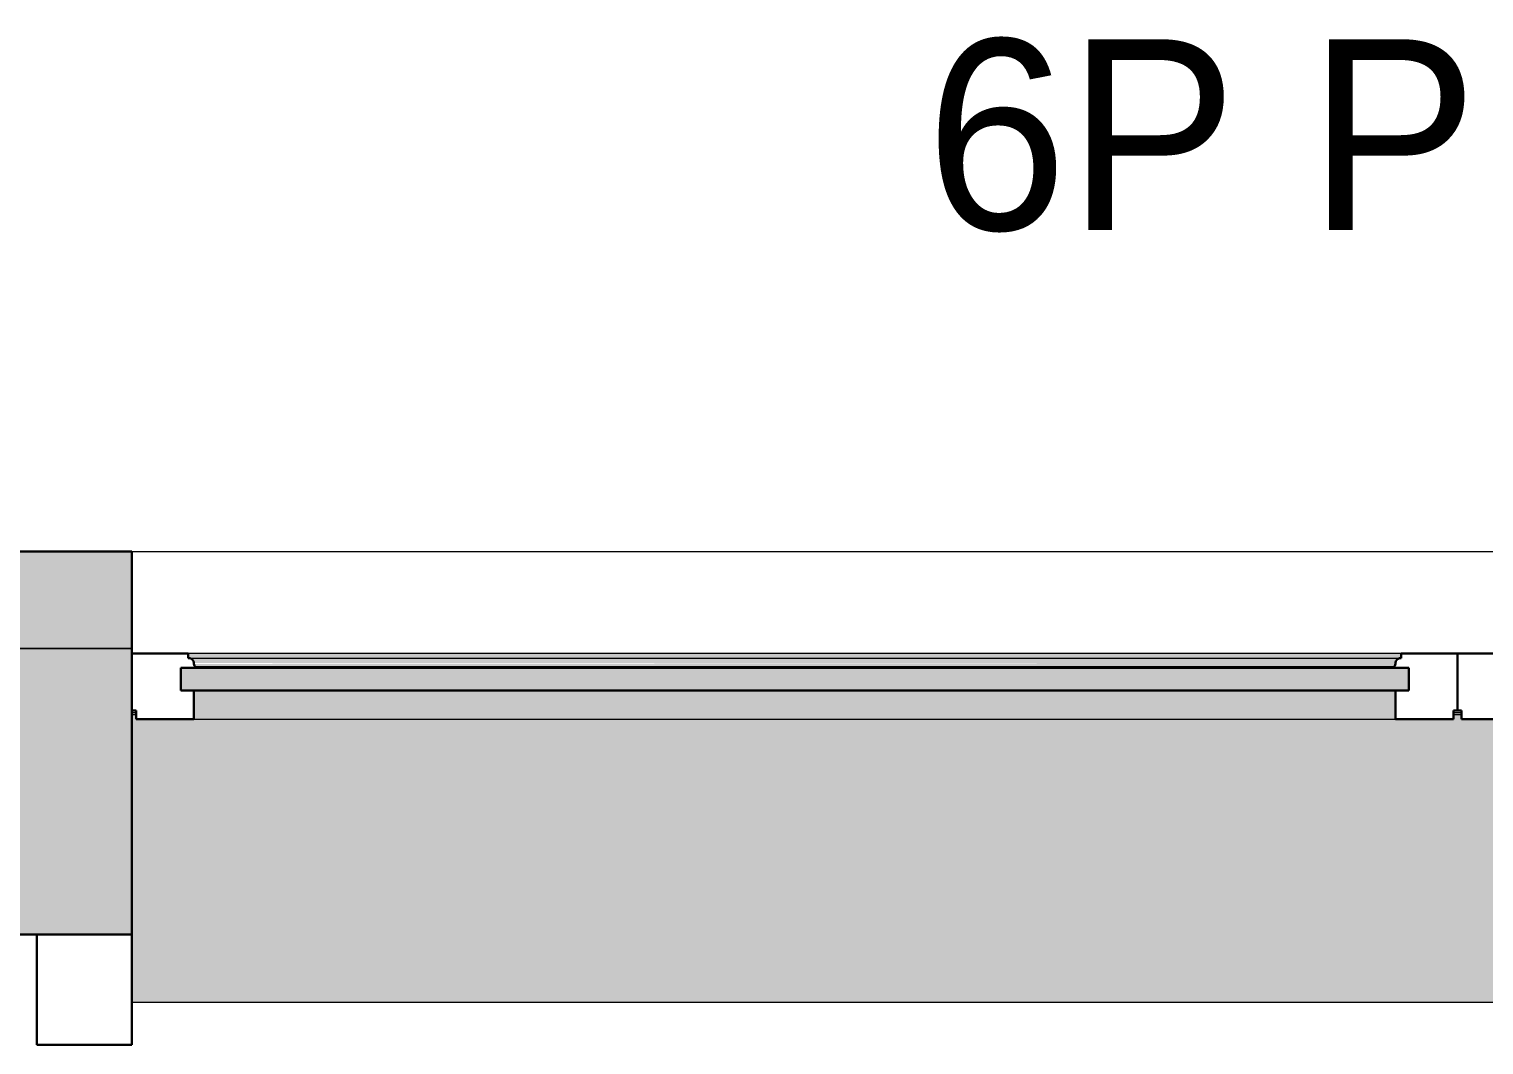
# Model space of a CAD drawing. Header units: millimetres. Extents: x 155927 to 317870, y -36033 to 97293.
# Drawn here: x 199801 to 201329, y 8852 to 9918 of the extents above; entities that cross this region are included whole.
import ezdxf

# ---------------------------------------------------------------- set-up
doc = ezdxf.new("R2010")
doc.units = ezdxf.units.MM
doc.header["$MEASUREMENT"] = 0
for name, color, linetype, lineweight in [('A-AREA-IDEN', 7, 'CONTINUOUS', 9), ('A-GLAZ', 7, 'CONTINUOUS', 9), ('A-WALL', 7, 'CONTINUOUS', 9), ('A-WALL-PATT', 7, 'CONTINUOUS', 9), ('I-WALL', 7, 'CONTINUOUS', 9)]:
    doc.layers.add(name, color=color, linetype=linetype, lineweight=lineweight)
doc.styles.add('Century Gothic', font='GOTHIC.TTF', dxfattribs={"height": 200})

msp = doc.modelspace()

# ---------------------------------------------------------------- hatches: boundary and pattern name
at = {"layer": 'A-GLAZ'}
for points in [[(201237.8, 9257.5), (201241.6, 9257.5), (201241.6, 9262.5), (199968, 9262.5), (199968, 9257.5), (201235.8, 9257.5)], [(200981.4, 9223.6), (201249.6, 9223.6), (201249.6, 9247.5), (199960.1, 9247.5), (199960.1, 9223.6)], [(201235.8, 9252.6), (201237.6, 9256.2), (201237.8, 9257.5), (199970.9, 9257), (199973.6, 9253.9), (199974.3, 9252.6), (201235.4, 9252.6)], [(200981.4, 9248.6), (201234.4, 9248.6), (201235.6, 9252.6), (199974, 9251.5), (199975.3, 9248.6)], [(201234.4, 9247.5), (201234.4, 9248.6), (200981.4, 9247.5)], [(201235.6, 9193.6), (201235.6, 9223.6), (199974, 9223.6), (199974, 9193.6), (200981.4, 9193.6)], [(202692.8, 8896.6), (202692.8, 9198.3), (202688.5, 9198.3), (202688.5, 9193.6), (201305.2, 9193.6), (201305.2, 9198.3), (201296.5, 9198.3), (201296.5, 9193.6), (199913.2, 9193.6), (199913.2, 9198.3), (199908.8, 9198.3), (199908.8, 8896.6), (202184.3, 8896.6)]]:
    msp.add_hatch(color=256, dxfattribs=at).paths.add_polyline_path(points, flags=0)
h = msp.add_hatch(color=256, dxfattribs=at)
h.paths.add_polyline_path([(199972.4, 9255.8), (199969.6, 9257.5), (199970.9, 9256.4), (199972, 9255.9)], flags=0)
h.paths.add_polyline_path([(201364.4, 9255.8), (201361.6, 9257.5), (201362.9, 9256.4), (201364, 9255.9)], flags=0)
h = msp.add_hatch(color=256, dxfattribs=at)
h.paths.add_polyline_path([(202692.8, 9198.3), (202692.8, 9200.4), (202688.5, 9200.4), (202688.5, 9198.3)], flags=0)
h.paths.add_polyline_path([(201296.5, 9198.3), (201305.2, 9198.7), (201305.2, 9200.4), (201296.5, 9200.4), (201296.5, 9198.7)], flags=0)
h.paths.add_polyline_path([(199908.8, 9198.3), (199913.2, 9198.3), (199913.2, 9200.4), (199908.8, 9200.4)], flags=0)
at = {"layer": 'A-WALL-PATT'}
h = msp.add_hatch(color=256, dxfattribs=at)
h.paths.add_polyline_path([(206283.8, 9267.6), (206283.8, 9369.6), (202692.8, 9369.6), (202692.8, 9267.6), (205793, 9267.6)], flags=0)
h.paths.add_polyline_path([(199908.8, 9267.6), (199908.8, 9369.6), (197042.8, 9369.6), (197042.8, 9267.6), (199778.5, 9267.6)], flags=0)
h = msp.add_hatch(color=256, dxfattribs=at)
h.paths.add_polyline_path([(231130.8, 8967.6), (231130.8, 9267.6), (228942.8, 9267.6), (228942.8, 8967.6), (229850.8, 8967.6)], flags=0)
h.paths.add_polyline_path([(224437.8, 8967.6), (224658.8, 8967.6), (224658.8, 9267.6), (221442.8, 9267.6), (221442.8, 8967.6), (223836.3, 8967.6)], flags=0)
h.paths.add_polyline_path([(217158.8, 8967.6), (217158.8, 9267.6), (215617.8, 9267.6), (215617.8, 8967.6), (216619, 8967.6)], flags=0)
h.paths.add_polyline_path([(213983.8, 8967.6), (213983.8, 9267.6), (212817.8, 9267.6), (212817.8, 8967.6), (213010.3, 8967.6)], flags=0)
h.paths.add_polyline_path([(205793, 8967.6), (206283.8, 8967.6), (206283.8, 9267.6), (202692.8, 9267.6), (202692.8, 8967.6), (204590.1, 8967.6)], flags=0)
h.paths.add_polyline_path([(199778.5, 8967.6), (199908.8, 8967.6), (199908.8, 9267.6), (197042.8, 9267.6), (197042.8, 8967.6), (198575.7, 8967.6)], flags=0)

# ---------------------------------------------------------------- linework, layer by layer
at = {"layer": 'A-GLAZ', "lineweight": 30}
for p, q in [((199968, 9262.5), (199908.8, 9262.5)), ((199968, 9257.5), (199968, 9262.5)), ((201241.6, 9262.5), (201241.6, 9257.5)), ((201300.8, 9262.5), (201241.6, 9262.5)), ((201300.8, 9202.6), (201300.8, 9262.5)), ((201360, 9262.5), (201300.8, 9262.5)), ((201300.8, 9262.5), (201300.8, 9202.6)), ((201249.6, 9247.5), (199960.1, 9247.5)), ((199960.1, 9247.5), (199960.1, 9223.6)), ((199960.1, 9223.6), (199960.1, 9247.5)), ((199960.1, 9247.5), (199975.3, 9247.5)), ((199969.6, 9257.5), (199968, 9257.5)), ((199975.3, 9247.5), (199975.3, 9248.6)), ((201234.4, 9248.6), (201234.4, 9247.5)), ((201234.4, 9247.5), (201249.6, 9247.5)), ((201241.6, 9257.5), (201240.1, 9257.5)), ((201249.6, 9223.6), (201249.6, 9247.5)), ((201249.6, 9247.5), (201249.6, 9223.6)), ((199960.1, 9223.6), (201249.6, 9223.6)), ((199974, 9223.6), (199960.1, 9223.6)), ((199974, 9193.6), (199974, 9223.6)), ((201249.6, 9223.6), (201235.6, 9223.6)), ((201235.6, 9223.6), (201235.6, 9193.6)), ((199908.8, 9202.6), (199913.2, 9202.6)), ((199913.2, 9202.6), (199913.2, 9193.6)), ((201296.5, 9193.6), (201296.5, 9202.6)), ((201296.5, 9202.6), (201300.8, 9202.6)), ((201300.8, 9202.6), (201305.2, 9202.6)), ((201305.2, 9202.6), (201305.2, 9193.6)), ((199913.2, 9193.6), (199974, 9193.6)), ((201235.6, 9193.6), (201296.5, 9193.6)), ((201305.2, 9193.6), (201366, 9193.6)), ((199808.8, 8967.6), (199808.8, 8851.6)), ((199908.8, 8851.6), (199908.8, 8967.6)), ((199808.8, 8851.6), (199908.8, 8851.6))]:
    msp.add_line(p, q, dxfattribs=at)
at = {"layer": 'A-GLAZ'}
for p, q in [((201241.6, 9262.5), (199968, 9262.5)), ((199968, 9257.5), (199969.6, 9257.5)), ((199969.6, 9257.5), (201240.1, 9257.5)), ((199975.3, 9248.6), (201234.4, 9248.6)), ((201240.1, 9257.5), (201241.6, 9257.5)), ((199908.8, 9200.4), (199913.2, 9200.4)), ((199908.8, 9198.3), (199913.2, 9198.3)), ((201296.5, 9200.4), (201305.2, 9200.4)), ((201296.5, 9198.3), (201305.2, 9198.3)), ((199974, 9193.6), (201235.6, 9193.6)), ((199908.8, 8896.6), (202692.8, 8896.6))]:
    msp.add_line(p, q, dxfattribs=at)
at = {"layer": 'A-GLAZ', "lineweight": 30}
for centre, radius, start, end in [((199968.5, 9252.2), 5.36, 3.4261, 78.0476), ((199981.2, 9253), 7.4, 183.4261, 216.5739), ((201228.5, 9253), 7.4, 323.4261, 356.5739), ((201241.2, 9252.2), 5.36, 101.9524, 176.5739)]:
    msp.add_arc(centre, radius, start, end, dxfattribs=at)
at = {"layer": 'A-GLAZ'}
for points, knots in [([(199972, 9256.2), (199971.9, 9256.4), (199971.5, 9256.7), (199970.7, 9257.2), (199970, 9257.4), (199969.6, 9257.5)], [-0.4, -0.4, -0.4, -0.4, -0.3, -0.2, 0, 0, 0, 0]), ([(199973.8, 9252.6), (199973.8, 9253), (199973.7, 9253.7), (199973.3, 9254.6), (199973.1, 9255), (199973, 9255.2)], [-1, -1, -1, -1, -0.8, -0.7, -0.6, -0.6, -0.6, -0.6]), ([(201236.7, 9255.2), (201236.6, 9255), (201236.4, 9254.6), (201236, 9253.7), (201235.9, 9253), (201235.8, 9252.6)], [0.6, 0.6, 0.6, 0.6, 0.7, 0.8, 1, 1, 1, 1]), ([(201240.1, 9257.5), (201239.6, 9257.4), (201239, 9257.2), (201238.2, 9256.7), (201237.8, 9256.4), (201237.6, 9256.2)], [0, 0, 0, 0, 0.2, 0.3, 0.4, 0.4, 0.4, 0.4])]:
    msp.add_open_spline(points, degree=3, knots=knots, dxfattribs=at)
for points in [[(199975.3, 9248.6), (199975, 9249), (199974.7, 9249.4), (199974.5, 9249.8)], [(201235.1, 9249.8), (201234.9, 9249.4), (201234.7, 9249), (201234.4, 9248.6)]]:
    msp.add_open_spline(points, degree=3, dxfattribs=at)
at = {"layer": 'A-WALL'}
msp.add_line((199908.8, 9267.6), (197042.8, 9267.6), dxfattribs=at)
at = {"layer": 'A-WALL', "lineweight": 30}
for p, q in [((199908.8, 8967.6), (199908.8, 9267.6)), ((197042.8, 8967.6), (199908.8, 8967.6))]:
    msp.add_line(p, q, dxfattribs=at)
at = {"layer": 'I-WALL', "lineweight": 30}
for p, q in [((199908.8, 9369.6), (197042.8, 9369.6)), ((199908.8, 9267.6), (199908.8, 9369.6))]:
    msp.add_line(p, q, dxfattribs=at)
at = {"layer": 'I-WALL'}
for p, q in [((199908.8, 9369.6), (202692.8, 9369.6)), ((197042.8, 9267.6), (199908.8, 9267.6))]:
    msp.add_line(p, q, dxfattribs=at)

# ---------------------------------------------------------------- texts
at = {"layer": 'A-AREA-IDEN', "style": 'Century Gothic'}
msp.add_text('6P PHD Research', height=200, dxfattribs=at).set_placement((200742.4, 9707.1))

doc.saveas('drawing.dxf')
